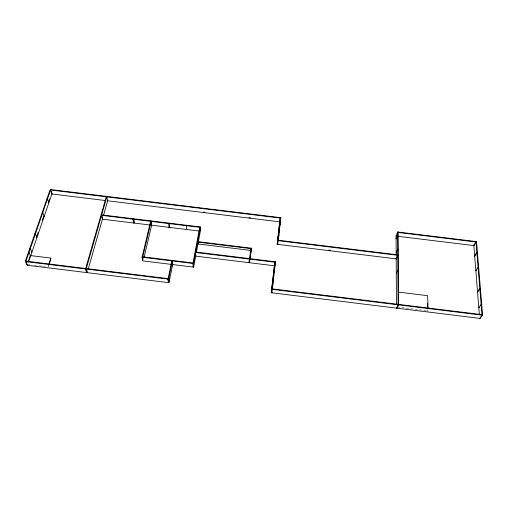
<?xml version="1.0" encoding="UTF-8"?>
<svg xmlns="http://www.w3.org/2000/svg" width="508" height="508" viewBox="0 0 508 508"><rect width="100%" height="100%" fill="white"/><g stroke="black" fill="none" stroke-linecap="round" stroke-linejoin="round"><path stroke-width="0.38" stroke-dasharray="2.54 1.91" d="M143.529 259.696L143.885 258.159M48.05 266.846L48.527 265.379M48.482 266.617L48.952 265.157M397.345 307.022L428.136 310.807L427.755 311.461L427.679 309.201M27.349 264.3L31.185 264.77M34.252 265.144L36.551 265.43M39.618 265.805L41.916 266.09M42.685 266.186L46.52 266.656"/><path stroke-width="0.76" d="M250.647 250.425L250.819 248.602L197.904 242.119L197.993 241.656L251.441 248.202L250.044 259.124M271.297 292.735L274.822 262.204L271.297 292.735L480.238 318.427L482.6 315.22L476.523 241.611L397.605 231.966L396.088 235.629L396.183 254.889M271.932 292.303L271.875 292.805L275.438 261.791L195.663 252.006M272.275 289.192L273.895 274.403M274.066 272.847L274.409 269.729M274.574 268.173L274.885 265.36M396.754 258.934L277.197 244.291L279.686 221.564M280.276 217.627L277.755 240.621L398.31 255.378M278.194 240.265L280.029 223.418M280.245 221.469L280.194 221.907L280.816 217.691L50.743 189.573L25.806 261.626L27.4 265.29L86.614 272.574L85.681 268.478M280.816 217.691L277.743 244.361L277.793 243.904L277.247 243.834M249.396 258.597L249.003 262.668L249.066 262.191M249.485 259.055L250.882 248.139M249.968 258.667L249.561 262.738L249.625 262.261M249.999 258.94L251.441 248.202M279.375 224.415L279.946 220.65M277.197 244.291L277.806 240.157L397.751 254.845L396.196 258.401L396.424 304.444M275.438 261.791L274.834 265.843L195.694 256.127L195.574 252.482L275.387 262.274M168.104 278.613L168.466 282.13L169.043 282.2L168.688 278.682L172.364 260.947L172.682 264.56L193.643 267.132L193.51 263.538L200.343 226.955L101.105 214.808M193.643 267.132L195.783 255.657L195.707 253.467M196.361 252.54L200.419 230.721L200.343 226.955M199.79 226.886L192.938 263.468L193.078 267.062M186.392 225.247L186.493 229.476M103.397 215.754L107.652 200.812L106.82 196.875L86.119 269.043L87.192 272.644L168.364 282.632L168.707 280.962L169.285 281.038L168.929 277.508L168.351 277.438M169.043 282.2L172.784 264.077M168.364 282.632L168.002 279.114L171.894 260.388M169.291 223.152L169.526 227.4M171.342 264.395L142.665 260.871L142.208 256.743L193.027 262.985M151.079 225.146L151.187 224.695M144.069 257.397L151.733 224.758M142.665 260.871L142.094 257.226L150.698 220.878M142.78 256.813L151.251 220.942L151.638 223.996M87.192 272.644L87.332 272.155L86.754 272.085M88.189 269.126L102.546 218.738M86.614 272.574L85.541 268.973L106.28 196.806L106.559 198.12M48.762 264.649L50.889 258.077L30.353 255.549L29.02 252.349M49.187 264.427L50.889 258.077M36.754 236.347L38.024 232.658M42.335 220.11L43.605 216.421M48.444 202.349L49.651 198.844M28.099 262.109L30.353 255.549M27.4 265.29L27.349 264.3M28.569 261.887L30.315 256.794M30.569 256.064L52.026 193.567L51.384 191.573M27.565 264.801L26.994 264.731L25.4 261.068L50.051 189.935L280.226 218.065L279.654 221.844L107.652 200.812M396.1 238.252L397.624 234.594M396.202 258.87L397.758 255.308M396.272 273.514L397.853 270.027L398.412 270.097M397.021 308.197L398.659 304.902L398.151 232.029M479.368 314.719L473.824 245.135L474.542 243.935M475.259 242.741L475.977 241.541L482.016 315.151L479.654 318.357M473.856 245.586L476.015 241.999L398.151 232.48M474.669 255.772L476.853 252.228M474.707 256.229L476.891 252.692L477.444 252.755M477.533 291.744L479.819 288.385M477.577 292.233L479.863 288.881L480.428 288.95M481.768 315.773L482.556 314.7L272.472 288.881M398.17 235.115L397.624 235.045L396.1 238.696L396.64 238.766M203.283 212.065L204.864 212.255M248.977 217.646L250.558 217.843M396.088 235.629L396.627 235.699M473.824 245.135L474.364 245.199M51.34 193.929L105.562 200.558M398.189 236.334L474.396 245.65M46.971 198.825L47.517 198.888L48.838 202.851L48.298 202.781M398.272 249.263L397.72 249.199L396.17 252.781L396.716 252.851M150.597 221.329L101.53 215.322L102.419 219.183L150.311 225.05M199.873 230.657L200.419 230.721M199.003 231.013L151.625 225.209L151.143 221.393L199.708 227.336L199.752 229.597M42.227 212.522L42.78 212.585L44.158 216.484M478.644 267.278L478.085 267.208L475.856 270.675L476.409 270.745M328.765 250.146L330.333 250.336M251.2 250.488L197.955 243.961L197.86 240.259M34.868 233.75L35.433 233.82L36.9 237.623L36.341 237.554M249.168 260.883L249.733 260.947M142.094 257.226L193.51 263.538M171.526 262.166L172.098 262.236L172.415 265.843L171.85 265.773M398.818 292.151L427.628 295.688L428.034 307.784M29.782 248.431L30.353 248.501L31.883 252.235M481.717 304.495L481.14 304.425L478.809 307.696L479.381 307.765M271.837 289.312L482.6 315.22M25.4 261.068L168.688 278.682M25.806 261.626L85.541 268.973M86.119 269.043L168.002 279.114M25.978 261.137L26.803 263.03M50.59 189.998L51.873 193.993M86.265 268.548L87.116 271.431M102.013 216.421L102.368 217.964M132.95 219.164L133.579 222.999M168.643 223.539L168.98 227.336M171.793 260.877L171.983 263.042M171.628 261.677L171.755 263.119M427.476 303.155L427.603 306.934M197.942 239.795L198.044 243.503M397.605 231.966L398.075 304.832L396.443 308.127L396.443 307.613M279.895 221.094L279.324 224.854L279.864 224.923L280.441 221.158L279.895 221.094M278.371 235.039L277.806 238.741L278.352 238.804L278.917 235.109L278.371 235.039M134.239 222.618L134.125 223.069L133.61 218.783L134.239 222.618"/></g></svg>
